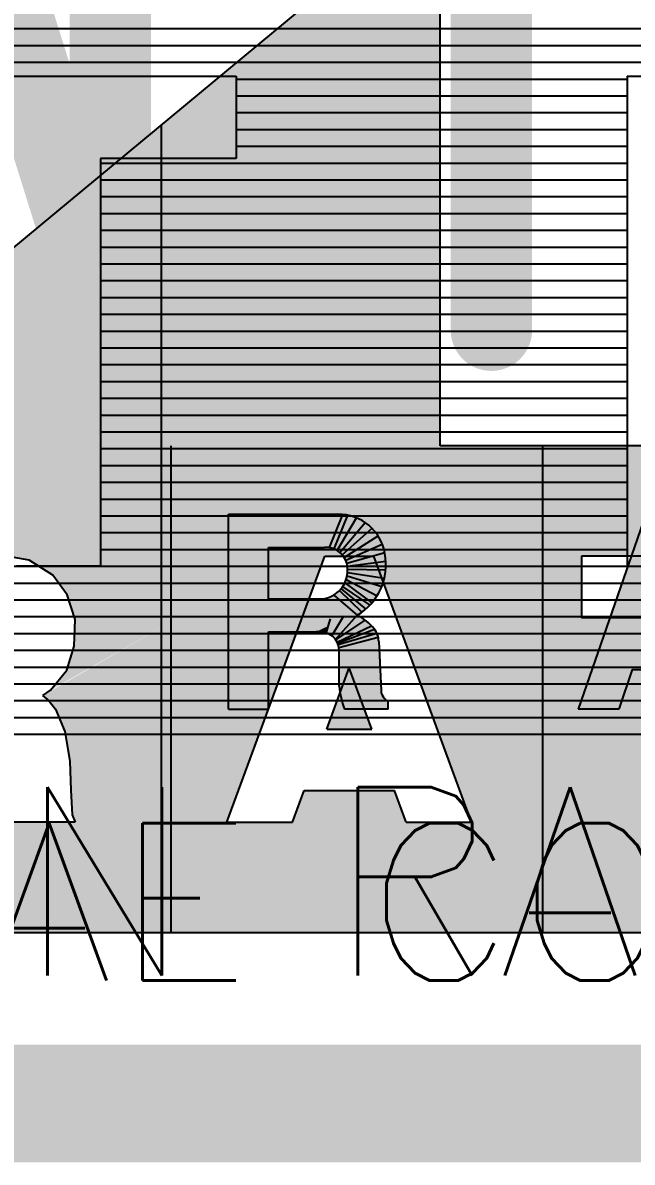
# Model space of a CAD drawing. Header units: inches. Extents: x 1687 to 2128, y 1222 to 1501.
# Drawn here: x 1836.01 to 1841.56, y 1228.25 to 1238.63 of the extents above; entities that cross this region are included whole.
import ezdxf
from ezdxf.enums import TextEntityAlignment as Align

# ---------------------------------------------------------------- set-up
doc = ezdxf.new("R2010")
doc.units = ezdxf.units.IN
doc.header["$MEASUREMENT"] = 0
for name, color, linetype in [('WLogo Century', 7, 'Continuous'), ('WLogo RAE', 7, 'Continuous'), ('WLogoTSI', 7, 'Continuous')]:
    doc.layers.add(name, color=color, linetype=linetype)
doc.styles.add('ROMANS', font='ROMANS')
doc.styles.add('SIMPLEX', font='SIMPLEX')

# ---------------------------------------------------------------- blocks, each defined once
blk = doc.blocks.new('L-C')
at = {"linetype": 'Continuous'}
for p, q in [((0.1270347646027727, 0.8980379796148515), (0.1932803907699387, 0.8980379796148532)), ((0.1528973518467791, 0.864796086892261), (0.157707329796513, 0.8632810555278908)), ((0.1348514038849675, 0.8603033842804869), (0.1457467929753669, 0.8603033842804869)), ((0.1480021476700699, 0.8605195758333049), (0.1515133560023909, 0.8470875802331151)), ((0.1490336259439553, 0.8607394882654336), (0.1528840166896082, 0.8475604571653715)), ((0.1494425035468083, 0.8608765925820204), (0.1541693963821127, 0.8483387053229628)), ((0.1498501176231635, 0.8610504664120966), (0.1553891474252538, 0.8493929214104817)), ((0.1505800855177357, 0.8614686735125282), (0.1573188878380649, 0.8515540463836156)), ((0.1507309952453153, 0.8615749970915395), (0.1589762516740536, 0.8542141881796838)), ((0.1519651160187441, 0.8628234170424665), (0.1587977701513079, 0.8587333407204496)), ((0.1657898782438583, 0.8622211160025351), (0.1589762516740536, 0.8542141881796838)), ((0.1673798860716242, 0.8602034839105613), (0.1600182879389693, 0.852619052555799)), ((0.18029161608235, 0.8601174697761365), (0.1904670587192538, 0.8515344880566328)), ((0.180987549610524, 0.8610944572400885), (0.1920701223207755, 0.8544934492153796)), ((0.1814823384436237, 0.8620894599532714), (0.1929630569521614, 0.85742738591602)), ((0.1819309253559278, 0.8636998205805252), (0.1932073280187543, 0.8590679456240998)), ((0.1270347646027727, 0.8437318790610145), (0.1270347646027734, 0.8585122609467902)), ((0.1679597651550706, 0.8596841959126685), (0.161049359768362, 0.851314233462714)), ((0.1686464462674253, 0.8591667099208471), (0.1623293014824052, 0.849961425517629)), ((0.1699329505976082, 0.8584220684224824), (0.1631433073136606, 0.8492207283490142)), ((0.1710635305391361, 0.8579639530181534), (0.1655466316068368, 0.8474495941505683)), ((0.1723953907369176, 0.8576223928352908), (0.1686802084803811, 0.8458545091112302)), ((0.1735084992272928, 0.8574857048325698), (0.1715192662221829, 0.8449551528539224)), ((0.1745764508703869, 0.8574758848216658), (0.1743977902958016, 0.8444967041974194)), ((0.1756428009956095, 0.8575722439828933), (0.1773791711086829, 0.844469834703181)), ((0.1766682399721977, 0.8577834178669569), (0.1803029343068989, 0.844873383919381)), ((0.1776485342887364, 0.8581361818387891), (0.1831475292300169, 0.8457029885655686)), ((0.1786188358502965, 0.8586554956755016), (0.1859424911989991, 0.847138886354513)), ((0.179539461294437, 0.8593480189673631), (0.1885072183509207, 0.8491940144071016)), ((0.1500644930697788, 0.8469083456335745), (0.1334115297605483, 0.846132153361928)), ((0.1270347646027727, 0.8437318790610145), (0.1297131753942098, 0.8437318790610145)), ((0.1933297142055068, 0.7560649912470045), (0.1270324163442094, 0.7791394979868689)), ((0.1270324163442102, 0.7652512023732965), (0.1270324163442094, 0.7791394979868689)), ((0.1404564467663525, 0.7607081910831668), (0.1270324163442102, 0.7652512023732965)), ((0.1404564467663523, 0.7607081910831642), (0.1404564467663523, 0.7482106070424384))]:
    blk.add_line(p, q, dxfattribs=at)
for p, q in [((0.1270347646027727, 0.8980379796148515), (0.1270347646027727, 0.8843420206849966)), ((0.1932803907699387, 0.8980379796148532), (0.1932803907699387, 0.8607596543405065)), ((0.1270347646027727, 0.8843420206849966), (0.1533107809158702, 0.8843420206850002)), ((0.1533107809158702, 0.8843420440844248), (0.1533107809158707, 0.8681978768373475)), ((0.1645816719794424, 0.8843420206850002), (0.1820080000909639, 0.8843420206850037)), ((0.1645816719794424, 0.8843420206850002), (0.1645816719794424, 0.8654949467565021)), ((0.1820080000909639, 0.8843420206850037), (0.1820080000909639, 0.865294974277257))]:
    blk.add_line(p, q)
at = {"const_width": 0.027645}
for points in [[(0.7165824266552052, 0.9381844881879396), (0.255832426655205, 0.9381844881879396), (0.7165824266552052, 1.08216886318794), (0.255832426655205, 1.08216886318794)], [(0.7165824266552052, 0.80859855068794), (0.255832426655205, 0.80859855068794)]]:
    blk.add_lwpolyline(points, dxfattribs=at)
at = {"const_width": 0.0138225}
for points in [[(0.255832426655205, 0.9450957381879408, 1), (0.255832426655205, 0.93127323818794, 1)], [(0.255832426655205, 0.8155098006879409, 1), (0.255832426655205, 0.8016873006879398, 1)]]:
    blk.add_lwpolyline(points, format="xyb", close=True, dxfattribs=at)
at = {"linetype": 'Continuous'}
for points in [[(0.1457467929753669, 0.8603033842804869, 0.045180423403243), (0.1486132223228966, 0.8606344790836516, 0.2384095657705957), (0.1524856785581019, 0.8637238027973678, 0.1234361578351425), (0.1533107809158711, 0.8681978768373458)], [(0.1645816719794428, 0.8654949467565021, 0.398027655095365), (0.1752629208580887, 0.8575319236907358, 0.4085271637716003), (0.1820086207648337, 0.865294974277257, 0.4085271637716003)], [(0.158976251674054, 0.8542141881796838, 0.3189569669179376), (0.1799018958294547, 0.8448010462948309, 0.3692156358351177), (0.1932803907699383, 0.8607596543405048, 0.3692156358351177)], [(0.1500644930697788, 0.8469083456335745, 0.1664054344167706), (0.1543081542987905, 0.8484475307901868, 0.1066799841338234), (0.1589762516740536, 0.8542141881796838, 0.1066799841338234)]]:
    blk.add_lwpolyline(points, format="xyb", dxfattribs=at)
for centre, radius, start, end in [((0.1363375479342956, 0.8358658498216623), 0.0244826819315528, 93.48009915805626, 112.3320740581964), ((0.1524856785581032, 0.863723802797365), 1.8e-15, 134.9000727739951, 296.565051177078), ((0.1752629208580887, 0.857531923690734), 3.6e-15, 90, 269.6093290253048), ((0.1336489441389388, 0.841716985742028), 0.0044215461887085, 93.077970075228, 152.8900943444192), ((0.1799018958294547, 0.8448010462948282), 4e-16, 90, 260.9199071311928)]:
    blk.add_arc(centre, radius, start, end, dxfattribs=at)
for points in [[(0.1270347646027727, 0.8980379796148515), (0.1270347646027727, 0.8843420206849966), (0.1932803907699387, 0.8980379796148532), (0.1820080000909639, 0.8843420206850037)], [(0.1932803907699387, 0.8980379796148532), (0.1932803907699387, 0.8607596543405065), (0.1820080000909639, 0.8843420206850037), (0.1820080000909639, 0.865294974277257)], [(0.1645816719794424, 0.8843420206850002), (0.1645816719794424, 0.8654949467565021), (0.1533107809158702, 0.8843420440844248), (0.1533107809158707, 0.8681978768373475)], [(0.1533107809158711, 0.8681978768373458), (0.1528973518467791, 0.864796086892261), (0.1533107809158707, 0.8681978768373475), (0.1553023408216461, 0.8640385712100769)], [(0.1533107809158707, 0.8681978768373475), (0.158976251674054, 0.8542141881796838), (0.1645816719794424, 0.8654949467565021), (0.158976251674054, 0.8542141881796838)], [(0.1528973518467791, 0.864796086892261), (0.1519651160187441, 0.8628234170424665), (0.1553023408216461, 0.8640385712100769), (0.1587977701513079, 0.8587333407204496)], [(0.1657898782438583, 0.8622211160025351), (0.1645816719794424, 0.8654949467565021), (0.158976251674054, 0.8542141881796838), (0.1645816719794424, 0.8654949467565021)], [(0.1820080000909639, 0.865294974277257), (0.1819309253559278, 0.8636998205805252), (0.1932803907699387, 0.8607596543405065), (0.1932073280187543, 0.8590679456240998)], [(0.1348514038849675, 0.8603033842804869), (0.1334115297605483, 0.846132153361928), (0.1270347646027734, 0.8585122609467902), (0.1297131753942098, 0.8437318790610145)], [(0.1471874871508287, 0.8604041784362803), (0.1500644930697788, 0.8469083456335745), (0.1348514038849675, 0.8603033842804869), (0.1334115297605483, 0.846132153361928)], [(0.1480021476700699, 0.8605195758333049), (0.1471874871508287, 0.8604041784362803), (0.1515133560023909, 0.8470875802331151), (0.1500644930697788, 0.8469083456335745)], [(0.1490336259439553, 0.8607394882654336), (0.1480021476700699, 0.8605195758333049), (0.1528840166896082, 0.8475604571653715), (0.1515133560023909, 0.8470875802331151)], [(0.1494425035468083, 0.8608765925820204), (0.1490336259439553, 0.8607394882654336), (0.1541693963821127, 0.8483387053229628), (0.1528840166896082, 0.8475604571653715)], [(0.1498501176231635, 0.8610504664120966), (0.1494425035468083, 0.8608765925820204), (0.1553891474252538, 0.8493929214104817), (0.1541693963821127, 0.8483387053229628)], [(0.1505800855177357, 0.8614686735125282), (0.1498501176231635, 0.8610504664120966), (0.1573188878380649, 0.8515540463836156), (0.1553891474252538, 0.8493929214104817)], [(0.1507309952453153, 0.8615749970915395), (0.1505800855177357, 0.8614686735125282), (0.1589762516740536, 0.8542141881796838), (0.1573188878380649, 0.8515540463836156)], [(0.1519651160187441, 0.8628234170424665), (0.1507309952453153, 0.8615749970915395), (0.1561435162949625, 0.8612060325085164), (0.1589762516740536, 0.8542141881796838)], [(0.1673798860716242, 0.8602034839105613), (0.1657898782438583, 0.8622211160025351), (0.1600182879389693, 0.852619052555799), (0.1589762516740536, 0.8542141881796838)], [(0.1679597651550706, 0.8596841959126685), (0.1673798860716242, 0.8602034839105613), (0.161049359768362, 0.851314233462714), (0.1600182879389693, 0.852619052555799)], [(0.18029161608235, 0.8601174697761365), (0.179539461294437, 0.8593480189673631), (0.1904670587192538, 0.8515344880566328), (0.1885072183509207, 0.8491940144071016)], [(0.180987549610524, 0.8610944572400885), (0.18029161608235, 0.8601174697761365), (0.1920701223207755, 0.8544934492153796), (0.1904670587192538, 0.8515344880566328)], [(0.1920701223207755, 0.8544934492153796), (0.180987549610524, 0.8610944572400885), (0.1929630569521614, 0.85742738591602), (0.1814823384436237, 0.8620894599532714)], [(0.1932073280187543, 0.8590679456240998), (0.1929630569521614, 0.85742738591602), (0.1920701223207755, 0.8544934492153796), (0.180987549610524, 0.8610944572400885)], [(0.1932803907699387, 0.8607596543405065), (0.1932073280187543, 0.8590679456240998), (0.1819309253559278, 0.8636998205805252), (0.1814823384436237, 0.8620894599532714)], [(0.1819309253559278, 0.8636998205805252), (0.1814823384436237, 0.8620894599532714), (0.1932073280187543, 0.8590679456240998), (0.1929630569521614, 0.85742738591602)], [(0.1297131753942098, 0.8437318790610145), (0.1270347646027727, 0.8437318790610145), (0.1297131753942098, 0.8437318790610145), (0.1270347646027734, 0.8585122609467902)], [(0.1686464462674253, 0.8591667099208471), (0.1679597651550706, 0.8596841959126685), (0.1623293014824052, 0.849961425517629), (0.161049359768362, 0.851314233462714)], [(0.1699329505976082, 0.8584220684224824), (0.1686464462674253, 0.8591667099208471), (0.1631433073136606, 0.8492207283490142), (0.1623293014824052, 0.849961425517629)], [(0.1710635305391361, 0.8579639530181534), (0.1699329505976082, 0.8584220684224824), (0.1655466316068368, 0.8474495941505683), (0.1631433073136606, 0.8492207283490142)], [(0.1723953907369176, 0.8576223928352908), (0.1710635305391361, 0.8579639530181534), (0.1686802084803811, 0.8458545091112302), (0.1655466316068368, 0.8474495941505683)], [(0.1735084992272928, 0.8574857048325698), (0.1723953907369176, 0.8576223928352908), (0.1715192662221829, 0.8449551528539224), (0.1686802084803811, 0.8458545091112302)], [(0.1745764508703869, 0.8574758848216658), (0.1735084992272928, 0.8574857048325698), (0.1743977902958016, 0.8444967041974194), (0.1715192662221829, 0.8449551528539224)], [(0.1756428009956095, 0.8575722439828933), (0.1745764508703869, 0.8574758848216658), (0.1773791711086829, 0.844469834703181), (0.1743977902958016, 0.8444967041974194)], [(0.1766682399721977, 0.8577834178669569), (0.1756428009956095, 0.8575722439828933), (0.1803029343068989, 0.844873383919381), (0.1773791711086829, 0.844469834703181)], [(0.1776485342887364, 0.8581361818387891), (0.1766682399721977, 0.8577834178669569), (0.1831475292300169, 0.8457029885655686), (0.1803029343068989, 0.844873383919381)], [(0.1786188358502965, 0.8586554956755016), (0.1776485342887364, 0.8581361818387891), (0.1859424911989991, 0.847138886354513), (0.1831475292300169, 0.8457029885655686)], [(0.179539461294437, 0.8593480189673631), (0.1786188358502965, 0.8586554956755016), (0.1885072183509207, 0.8491940144071016), (0.1859424911989991, 0.847138886354513)], [(0.1270324163442094, 0.7791394979868689), (0.1933297142055068, 0.7560649912470045), (0.1270324163442102, 0.7652512023732965), (0.1773852452332092, 0.7482106070424384)], [(0.1517232772773982, 0.7568952275687753), (0.1404564467663523, 0.7607081910831642), (0.1517232772773982, 0.7395259865160984), (0.1404564467663523, 0.7357130230017126)]]:
    blk.add_solid(points, dxfattribs=at)
at = {"style": 'SIMPLEX', "width": 1.0625}
blk.add_text('DIVISION RAE CORPORATION', height=0.0535859375, rotation=270, dxfattribs=at).set_placement((0.0347270118686991, 1.381126224626639))
blk = doc.blocks.new('L-RAE')
for p, q in [((0.0594479267226628, 1.705993330302196), (0.0594479267226626, 0.3093608324849608)), ((0.2248441578902916, 1.054231498216469), (0.4126176934408828, 0.8279450516611833)), ((0.0969549085601742, 0.9520585075291432), (0.0969549085601742, 0.9730116825199132)), ((0.1385545105767023, 0.9612084956755724), (0.1353545410605068, 0.958768497080218)), ((0.1385545105767023, 0.9612084956755724), (0.1399590628063378, 0.9631102723021676)), ((0.1353545410605068, 0.958768497080218), (0.1277355651346061, 0.9555660009362505)), ((0.0993929806531809, 0.9531260052680735), (0.0969549085601742, 0.9520585075291432)), ((0.1077738523082573, 0.9535835055535486), (0.0993929806531809, 0.9531260052680735)), ((0.1176785188097118, 0.9538885057438647), (0.1077738523082573, 0.9535835055535486)), ((0.1277355651346061, 0.9555660009362505), (0.1176785188097118, 0.9538885057438647)), ((0.3338634434695145, 0.9228520326949736), (0.0594479267226627, 0.9228520326949736)), ((0.2248441578902916, 0.9195280030754986), (0.0594479267226627, 0.9195280030754986)), ((0.0969092565799406, 0.9004474334667683), (0.187360633311456, 0.8671741913080733)), ((0.0969092565799406, 0.9004474334667683), (0.0969092565799406, 0.8781606303257244)), ((0.0969092565799406, 0.8781606303257243), (0.1076231028093191, 0.8742194586938175)), ((0.1076231028093191, 0.8742194586938175), (0.1076231028093191, 0.8434923069902568)), ((0.1285198988499641, 0.8665324098049428), (0.1285198988499641, 0.8511793558791321)), ((0.1285198988499641, 0.8665324098049428), (0.149388091645836, 0.8588558828420374)), ((0.187360633311456, 0.8671741913080733), (0.187360633311456, 0.8505375743760012)), ((0.1285198988499641, 0.8511793558791318), (0.149388091645836, 0.8588558828420374)), ((0.0969092565799406, 0.8172643322173062), (0.187360633311456, 0.8505375743760012)), ((0.0969092565799406, 0.8395511353583502), (0.1076231028093191, 0.8434923069902565)), ((0.0969092565799406, 0.8395511353583501), (0.0969092565799406, 0.8172643322173062)), ((0.2248441578902915, 0.3093608324849608), (0.2248441578902916, 0.8279450516611833)), ((0.2248441578902916, 0.8279450516611833), (0.4126176934408829, 0.8279450516611833)), ((0.2248441578902916, 0.7931066377679754), (0.0594479267226626, 0.7931066377679754)), ((0.1873024667237856, 0.779898712696167), (0.1664024667237856, 0.779898712696167)), ((0.1664024667237856, 0.7480301742033033), (0.1664024667237856, 0.779898712696167)), ((0.1873024667237856, 0.6952616357104393), (0.1873024667237856, 0.779898712696167))]:
    blk.add_line(p, q)
blk.add_lwpolyline([(0.1399590628063378, 0.9631102723021676), (0.141754474657551, 0.9604460056708592), (0.1486115574283574, 0.9549560009335136), (0.1566876724358602, 0.9523635139251272), (0.1658304406504706, 0.9520585136619416), (0.1742113137171475, 0.9548035008019207), (0.180916008645236, 0.9596835050128936), (0.1859445342478674, 0.967765996758626), (0.1873123145043073, 0.9754599588601246)])
for points in [[(0.0969004866800217, 1.023286811344386), (0.0969549085601742, 0.9520585075291432), (0.0594479267226627, 1.309829074619307), (0.0594479267226627, 0.9195280030754986)], [(0.3903100198700919, 1.265414974602297), (0.27715186253006, 1.114664019822761), (0.8203541111817845, 0.7471675602386176), (0.5821021172576673, 0.7471675602386183)], [(0.2248441578902916, 1.054231498216469), (0.4126176934408828, 0.8279450516611833), (0.2248441578902916, 0.9195280030754986), (0.4126176934408828, 0.8279450516611833)], [(0.1873123145043073, 0.9754599588601246), (0.1859445342478674, 0.967765996758626), (0.2248441578902916, 0.981505673149787), (0.2248441578902916, 0.9195280030754986)], [(0.180916008645236, 0.9596835050128936), (0.1859445342478674, 0.967765996758626), (0.1977476176315196, 0.9195280030754986), (0.2248441578902916, 0.9195280030754986)], [(0.1385545105767023, 0.9612084956755724), (0.1353545410605068, 0.958768497080218), (0.1649810575379102, 0.9195280030754986), (0.1332602359663147, 0.9195280030754986)], [(0.1385545105767023, 0.9612084956755724), (0.1399590628063378, 0.9631102723021676), (0.1649810575379102, 0.9195280030754986), (0.1399590628063378, 0.9631102723021676)], [(0.1353545410605068, 0.958768497080218), (0.1277355651346061, 0.9555660009362505), (0.1332602359663147, 0.9195280030754986), (0.1277355651346061, 0.9555660009362505)], [(0.141754474657551, 0.9604460056708592), (0.1486115574283574, 0.9549560009335136), (0.1649810575379102, 0.9195280030754986), (0.1486115574283574, 0.9549560009335136)], [(0.180916008645236, 0.9596835050128936), (0.1742113137171475, 0.9548035008019207), (0.1977476176315196, 0.9195280030754986), (0.1742113137171475, 0.9548035008019207)], [(0.180916008645236, 0.9596835050128936), (0.1742113137171475, 0.9548035008019207), (0.1977476176315196, 0.9195280030754986), (0.180916008645236, 0.9596835050128936)], [(0.0969549085601742, 0.9520585075291432), (0.1332602359663147, 0.9195280030754986), (0.0993929806531809, 0.9531260052680735), (0.1332602359663147, 0.9195280030754986)], [(0.0993929806531809, 0.9531260052680735), (0.1176785188097118, 0.9538885057438647), (0.1332602359663147, 0.9195280030754986), (0.1176785188097118, 0.9538885057438647)], [(0.1176785188097118, 0.9538885057438647), (0.1277355651346061, 0.9555660009362505), (0.1332602359663147, 0.9195280030754986), (0.1277355651346061, 0.9555660009362505)], [(0.1566876724358602, 0.9523635139251272), (0.1486115574283574, 0.9549560009335136), (0.1649810575379102, 0.9195280030754986), (0.1486115574283574, 0.9549560009335136)], [(0.1742113137171475, 0.9548035008019207), (0.1658304406504706, 0.9520585136619416), (0.1977476176315196, 0.9195280030754986), (0.1658304406504706, 0.9520585136619416)], [(0.1332602359663147, 0.9195280030754986), (0.0594479267226627, 0.9195280030754986), (0.0969549085601742, 0.9520585075291432), (0.0594479267226627, 0.9195280030754986)], [(0.1566876724358602, 0.9523635139251272), (0.1658304406504706, 0.9520585136619416), (0.1649810575379102, 0.9195280030754986), (0.1658304406504706, 0.9520585136619416)], [(0.1649810575379102, 0.9195280030754986), (0.1566876724358602, 0.9523635139251272), (0.1566876724358602, 0.9523635139251272), (0.1658304406504706, 0.9520585136619416)], [(0.1566876724358602, 0.9523635139251272), (0.1658304406504706, 0.9520585136619416), (0.1649810575379102, 0.9195280030754986), (0.1566876724358602, 0.9523635139251272)], [(0.1658304406504706, 0.9520585136619416), (0.1977476176315196, 0.9195280030754986), (0.1649810575379102, 0.9195280030754986), (0.1977476176315196, 0.9195280030754986)], [(0.0969092565799406, 0.9004474334667683), (0.0969092565799406, 0.8172643322173062), (0.0594479267226627, 0.9228520326949736), (0.0594479267226626, 0.7931066377679754)], [(0.187360633311456, 0.8671741913080733), (0.0969092565799406, 0.9004474334667683), (0.3338634434695145, 0.9228520326949736), (0.0594479267226627, 0.9195280030754986)], [(0.187360633311456, 0.8671741913080733), (0.2248441578902916, 0.8279450516611833), (0.3338634434695145, 0.9228520326949736), (0.4126176934408828, 0.8279450516611833)], [(0.0969092565799406, 0.8781606303257244), (0.1076231028093191, 0.8742194586938175), (0.0969092565799406, 0.8395511353583502), (0.1076231028093191, 0.8434923069902568)], [(0.1285198988499641, 0.8665324098049428), (0.1285198988499641, 0.8511793558791321), (0.149388091645836, 0.8588558828420374), (0.1285198988499641, 0.8511793558791321)], [(0.187360633311456, 0.8671741913080733), (0.187360633311456, 0.8505375743760012), (0.2248441578902916, 0.8279450516611833), (0.2248441578902916, 0.7931066377679754)], [(0.187360633311456, 0.8505375743760012), (0.0969092565799406, 0.8172643322173062), (0.2248441578902916, 0.7931066377679754), (0.0594479267226626, 0.7931066377679754)], [(0.0969488751424608, 0.7480301742033033), (0.0969488751424608, 0.7271301742033031), (0.0594479267226626, 0.7931066377679754), (0.0594479267226626, 0.6705693212585377)], [(0.1664024667237856, 0.7480301742033033), (0.0969488751424608, 0.7480301742033033), (0.1664024667237856, 0.779898712696167), (0.0594479267226626, 0.7931066377679754)], [(0.1873024667237856, 0.779898712696167), (0.1664024667237856, 0.779898712696167), (0.2248441578902916, 0.7931066377679754), (0.0594479267226626, 0.7931066377679754)], [(0.1873024667237856, 0.779898712696167), (0.1873024667237856, 0.6952616357104393), (0.2248441578902916, 0.7931066377679754), (0.2248441578902916, 0.6705693212585377)]]:
    blk.add_solid(points)
blk = doc.blocks.new('*X3')
at = {"color": 0}
for p, q in [((0.90625, 7.60625), (2.84375, 7.60625)), ((0.90625, 7.599999999999999), (2.84375, 7.599999999999999)), ((1.601700037825188, 7.59375), (2.704540753670431, 7.59375)), ((1.92719248637916, 7.5875), (2.072651823795717, 7.5875)), ((1.92719248637916, 7.581249999999999), (2.072651823795717, 7.581249999999999)), ((1.92719248637916, 7.575), (2.072651823795717, 7.575)), ((1.92719248637916, 7.568749999999999), (2.072651823795717, 7.568749999999999)), ((1.92719248637916, 7.5625), (2.072651823795717, 7.5625)), ((1.876687824575633, 7.55625), (2.072651823795717, 7.55625)), ((1.876687824575633, 7.549999999999999), (2.072651823795717, 7.549999999999999)), ((1.876687824575633, 7.54375), (2.072651823795717, 7.54375)), ((1.876687824575634, 7.537499999999999), (2.072651823795717, 7.537499999999999)), ((1.876687824575634, 7.53125), (2.072651823795717, 7.53125)), ((1.876687824575635, 7.525), (2.072651823795717, 7.525)), ((1.876687824575635, 7.518749999999999), (2.072651823795717, 7.518749999999999)), ((1.876687824575636, 7.5125), (2.072651823795717, 7.5125)), ((1.876687824575636, 7.506249999999999), (2.072651823795717, 7.506249999999999)), ((1.876687824575638, 7.5), (2.072651823795717, 7.5)), ((1.876687824575638, 7.49375), (2.072651823795717, 7.49375)), ((1.876687824575638, 7.487499999999999), (2.072651823795717, 7.487499999999999)), ((1.876687824575639, 7.48125), (2.072651823795717, 7.48125)), ((1.876687824575639, 7.474999999999999), (2.072651823795717, 7.474999999999999)), ((1.87668782457564, 7.46875), (2.072651823795717, 7.46875)), ((1.87668782457564, 7.4625), (2.072651823795717, 7.4625)), ((1.87668782457564, 7.456249999999999), (2.072651823795717, 7.456249999999999)), ((1.87668782457564, 7.45), (2.072651823795717, 7.45)), ((1.87668782457564, 7.443749999999999), (2.072651823795717, 7.443749999999999)), ((1.876687824575641, 7.4375), (2.072651823795717, 7.4375)), ((1.876687824575641, 7.43125), (2.072651823795717, 7.43125)), ((1.876687824575642, 7.424999999999999), (2.072651823795717, 7.424999999999999)), ((1.876687824575642, 7.41875), (2.072651823795717, 7.41875)), ((1.876687824575642, 7.412499999999999), (2.072651823795717, 7.412499999999999)), ((1.622753625788215, 7.40625), (2.072651823795717, 7.406251014551267)), ((0.9062499999999998, 7.4), (2.84375, 7.4)), ((0.9062499999999998, 7.393749999999999), (2.84375, 7.393749999999999)), ((0.9062499999999998, 7.3875), (2.84375, 7.3875)), ((0.9062499999999998, 7.381249999999999), (2.84375, 7.381249999999999)), ((0.9062499999999998, 7.375), (2.84375, 7.375)), ((0.9062499999999998, 7.36875), (2.84375, 7.36875)), ((0.9062499999999998, 7.362499999999999), (2.84375, 7.362499999999999)), ((0.9062499999999998, 7.35625), (2.84375, 7.35625)), ((0.9062499999999998, 7.349999999999999), (2.84375, 7.349999999999999))]:
    blk.add_line(p, q, dxfattribs=at)
blk = doc.blocks.new('L-T')
for p, q in [((0.3532669864311844, 1.085557717587853), (0.3532669864311844, 0.9531225303548831)), ((0.1710519655388722, 1.003627192158399), (0.1710519655388722, 1.034866298659244)), ((0.3227056039776466, 1.003627192158399), (0.1710519655388722, 1.003627192158399)), ((0.3227056039776466, 0.9531225303548831), (0.3227056039776466, 1.003627192158399)), ((0.3532669864311844, 0.9531225303548831), (0.3227056039776466, 0.9531225303548831)), ((0.3532400249971941, 0.8076631929383253), (0.1709777530651317, 0.8076631929383253)), ((0.1709777530651317, 0.8076631929383253), (0.1709777530651317, 0.7892155159393816)), ((0.3532400249971941, 0.8076631929383253), (0.3532400249971941, 0.6907729151174369))]:
    blk.add_line(p, q)
blk.add_lwpolyline([(0.108476738513863, 1.974065016734043), (0.108476738513863, 0.0365650167340448), (0.4209767385138631, 0.0365650167340448), (0.4209767385138631, 1.974065016734043), (0.108476738513863, 1.974065016734043)])
at = {"rotation": 270}
blk.add_blockref('*X3', (-7.235273261486137, 2.880315016734043), dxfattribs=at)
at = {"style": 'ROMANS', "width": 0.898728217329894}
blk.add_text('DIVISION RAE CORPORATION', height=0.07, rotation=270, dxfattribs=at).set_placement((0.0187311628617453, 1.354409623300552), (0.0187311628617453, 0.04526218672334), align=Align.FIT)

msp = doc.modelspace()

# ---------------------------------------------------------------- linework, layer by layer
at = {"color": 0, "linetype": 'Continuous', "lineweight": 20, "const_width": 1.071224999999998}
msp.add_lwpolyline([(1694.642185292497, 1228.789727092314), (2123.132185292497, 1228.789727092314), (2123.132185292497, 1496.595977092314), (1694.642185292497, 1496.595977092314), (1694.642185292497, 1228.789727092314)], dxfattribs=at)

# ---------------------------------------------------------------- block references
at = {"layer": 'WLogo Century', "color": 0, "linetype": 'Continuous', "lineweight": 20, "xscale": 26.78062499999987, "yscale": 26.78062499999987, "zscale": 26.78062499999987, "rotation": 90}
msp.add_blockref('L-C', (1861.932853148973, 1228.977284200982), dxfattribs=at)
at = {"layer": 'WLogo RAE', "color": 0, "linetype": 'Continuous', "lineweight": 20, "xscale": 26.78062499999987, "yscale": 26.78062499999987, "zscale": 26.78062499999987, "rotation": 90}
msp.add_blockref('L-RAE', (1861.984754835629, 1228.754787504946), dxfattribs=at)
at = {"layer": 'WLogoTSI', "color": 0, "linetype": 'Continuous', "lineweight": 20, "xscale": 24.4737914456432, "yscale": 24.4737914456432, "zscale": 24.4737914456432, "rotation": 90}
msp.add_blockref('L-T', (1861.281094206564, 1229.495931644748), dxfattribs=at)

doc.saveas('drawing.dxf')
